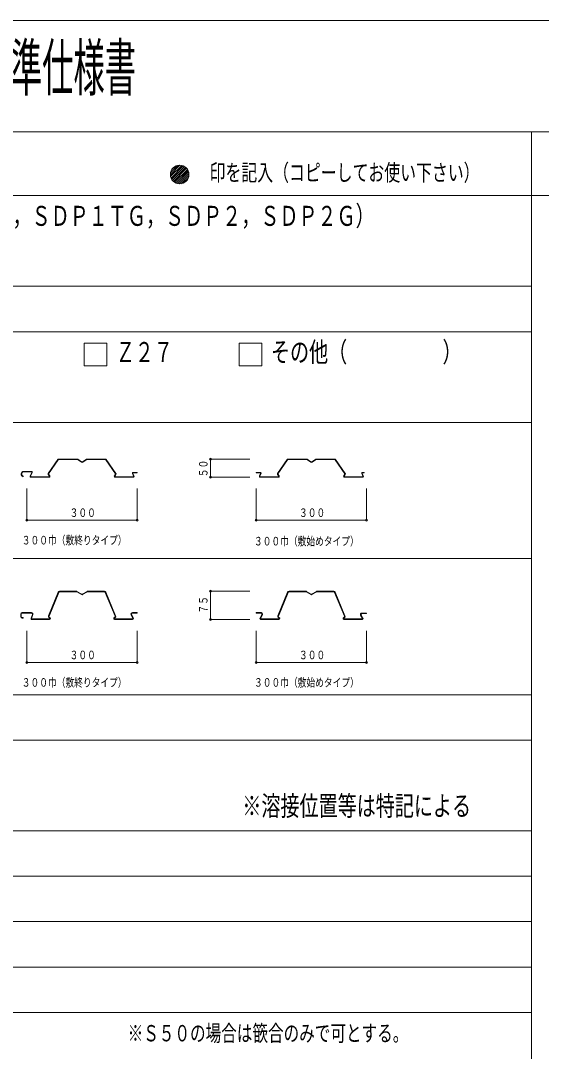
# Model space of a CAD drawing. Units: millimetres on the paper. Extents: x -292 to 292, y -205 to 205.
# Drawn here: x -145.7 to -52.2, y 19.9 to 205 of the extents above; entities that cross this region are included whole.
import ezdxf
from ezdxf.enums import TextEntityAlignment as Align

# ---------------------------------------------------------------- set-up
doc = ezdxf.new("R2010")
doc.units = ezdxf.units.MM
doc.layers.add('0-2_M1-0', color=7, linetype='Continuous', lineweight=18)
doc.layers.add('0-6_M2-2-0', color=7, linetype='Continuous', lineweight=18)
doc.styles.add('ＭＳ ゴシック', font='')
doc.styles.get('ＭＳ ゴシック').set_extended_font_data('MS Gothic')

msp = doc.modelspace()

# ---------------------------------------------------------------- linework, layer by layer
at = {"layer": '0-2_M1-0'}
for p, q in [((-139.035, 126.195), (-140.77, 123.681)), ((-140.705, 123.636), (-138.969, 126.15)), ((-135.567, 126.263), (-138.904, 126.263)), ((-138.904, 126.184), (-135.567, 126.184)), ((-134.825, 125.713), (-135.524, 126.171)), ((-134.781, 125.779), (-135.48, 126.237)), ((-133.908, 126.237), (-134.607, 125.779)), ((-133.865, 126.171), (-134.564, 125.713)), ((-133.821, 126.263), (-130.484, 126.263)), ((-133.821, 126.184), (-130.484, 126.184)), ((-130.419, 126.15), (-128.683, 123.636)), ((-128.618, 123.681), (-130.354, 126.195)), ((-104.582, 126.264), (-111.795, 126.264)), ((-111.618, 126.264), (-111.618, 123.014)), ((-97.859, 126.195), (-99.595, 123.681)), ((-99.53, 123.636), (-97.793, 126.15)), ((-94.391, 126.263), (-97.728, 126.263)), ((-97.728, 126.184), (-94.391, 126.184)), ((-93.649, 125.713), (-94.348, 126.171)), ((-93.605, 125.779), (-94.304, 126.237)), ((-92.732, 126.237), (-93.431, 125.779)), ((-92.689, 126.171), (-93.388, 125.713)), ((-92.645, 126.263), (-89.309, 126.263)), ((-89.309, 126.184), (-92.645, 126.184)), ((-87.507, 123.636), (-89.243, 126.15)), ((-87.442, 123.681), (-89.178, 126.195)), ((-145.18, 124.052), (-143.813, 124.052)), ((-145.272, 123.172), (-145.301, 123.098)), ((-143.813, 123.973), (-145.18, 123.973)), ((-144.007, 123.235), (-143.74, 123.862)), ((-143.667, 123.831), (-143.934, 123.204)), ((-143.861, 123.093), (-140.632, 123.093)), ((-143.861, 123.014), (-140.632, 123.014)), ((-140.567, 123.219), (-140.769, 123.498)), ((-140.503, 123.265), (-140.704, 123.544)), ((-128.684, 123.545), (-128.885, 123.265)), ((-128.821, 123.219), (-128.619, 123.499)), ((-125.527, 123.093), (-128.757, 123.093)), ((-128.757, 123.014), (-125.527, 123.014)), ((-125.454, 123.204), (-125.642, 123.645)), ((-125.569, 123.676), (-125.381, 123.235)), ((-125.497, 123.866), (-124.787, 123.866)), ((-124.787, 123.786), (-125.497, 123.786)), ((-124.787, 123.866), (-124.787, 123.786)), ((-104.582, 123.014), (-111.795, 123.014)), ((-103.425, 123.866), (-102.716, 123.866)), ((-103.425, 123.866), (-103.425, 123.786)), ((-102.716, 123.786), (-103.425, 123.786)), ((-102.643, 123.676), (-102.831, 123.235)), ((-102.57, 123.645), (-102.758, 123.204)), ((-99.456, 123.093), (-102.685, 123.093)), ((-102.685, 123.014), (-99.456, 123.014)), ((-99.392, 123.219), (-99.593, 123.499)), ((-99.327, 123.265), (-99.529, 123.545)), ((-87.508, 123.545), (-87.709, 123.265)), ((-87.645, 123.219), (-87.444, 123.499)), ((-84.351, 123.093), (-87.581, 123.093)), ((-87.581, 123.014), (-84.351, 123.014)), ((-84.278, 123.204), (-84.466, 123.645)), ((-84.393, 123.676), (-84.205, 123.235)), ((-84.321, 123.866), (-84.064, 123.866)), ((-84.064, 123.786), (-84.321, 123.786)), ((-84.064, 123.786), (-84.064, 123.866)), ((-144.613, 120.95), (-144.613, 115.179)), ((-124.798, 120.95), (-124.798, 115.303)), ((-103.425, 120.95), (-103.425, 115.179)), ((-83.611, 120.95), (-83.611, 115.303)), ((-144.613, 115.303), (-124.798, 115.303)), ((-103.425, 115.303), (-83.611, 115.303)), ((-138.972, 102.363), (-140.735, 98.096)), ((-138.874, 102.322), (-140.638, 98.055)), ((-138.727, 102.526), (-135.736, 102.526)), ((-138.727, 102.42), (-135.736, 102.42)), ((-135.661, 102.401), (-134.78, 101.932)), ((-135.611, 102.495), (-134.73, 102.025)), ((-134.681, 102.025), (-133.799, 102.495)), ((-134.631, 101.932), (-133.75, 102.401)), ((-133.675, 102.526), (-130.683, 102.526)), ((-133.675, 102.42), (-130.683, 102.42)), ((-130.537, 102.322), (-128.773, 98.055)), ((-130.439, 102.363), (-128.675, 98.096)), ((-104.581, 102.526), (-111.74, 102.526)), ((-111.617, 102.526), (-111.617, 97.467)), ((-97.784, 102.363), (-99.548, 98.096)), ((-97.686, 102.322), (-99.45, 98.055)), ((-97.54, 102.526), (-94.548, 102.526)), ((-97.54, 102.42), (-94.548, 102.42)), ((-94.474, 102.401), (-93.593, 101.932)), ((-94.424, 102.495), (-93.543, 102.025)), ((-93.493, 102.025), (-92.612, 102.495)), ((-93.443, 101.932), (-92.562, 102.401)), ((-92.488, 102.526), (-89.496, 102.526)), ((-92.488, 102.42), (-89.496, 102.42)), ((-89.35, 102.322), (-87.586, 98.055)), ((-89.252, 102.363), (-87.488, 98.096)), ((-145.712, 98.431), (-145.712, 97.975)), ((-145.607, 98.431), (-145.607, 97.975)), ((-145.448, 98.695), (-143.777, 98.695)), ((-145.448, 98.589), (-143.777, 98.589)), ((-143.626, 98.382), (-143.855, 97.674)), ((-143.526, 98.349), (-143.755, 97.641)), ((-125.9, 98.313), (-125.57, 97.649)), ((-125.805, 98.36), (-125.475, 97.696)), ((-125.663, 98.695), (-124.798, 98.695)), ((-125.663, 98.589), (-124.798, 98.589)), ((-124.798, 98.589), (-124.798, 98.695)), ((-103.425, 98.695), (-102.56, 98.695)), ((-103.425, 98.589), (-103.425, 98.695)), ((-103.425, 98.589), (-102.56, 98.589)), ((-102.418, 98.36), (-102.748, 97.696)), ((-102.323, 98.313), (-102.654, 97.649)), ((-84.676, 98.222), (-84.354, 97.651)), ((-84.584, 98.274), (-84.262, 97.703)), ((-84.446, 98.51), (-83.652, 98.51)), ((-145.448, 97.817), (-145.296, 97.817)), ((-143.705, 97.572), (-140.544, 97.572)), ((-143.705, 97.467), (-140.544, 97.467)), ((-140.661, 97.793), (-140.51, 97.665)), ((-140.593, 97.874), (-140.442, 97.746)), ((-128.818, 97.874), (-128.969, 97.746)), ((-128.75, 97.793), (-128.901, 97.665)), ((-128.867, 97.572), (-125.617, 97.572)), ((-128.867, 97.467), (-125.617, 97.467)), ((-104.581, 97.467), (-111.74, 97.467)), ((-102.606, 97.572), (-99.357, 97.572)), ((-102.606, 97.467), (-99.357, 97.467)), ((-99.474, 97.793), (-99.323, 97.665)), ((-99.406, 97.874), (-99.255, 97.746)), ((-87.63, 97.874), (-87.781, 97.746)), ((-87.562, 97.793), (-87.713, 97.665)), ((-87.679, 97.572), (-84.4, 97.572)), ((-87.679, 97.467), (-84.4, 97.467)), ((-144.613, 95.403), (-144.613, 89.632)), ((-124.798, 95.403), (-124.798, 89.756)), ((-103.425, 95.403), (-103.425, 89.756)), ((-83.611, 95.403), (-83.611, 89.632)), ((-144.613, 89.756), (-124.798, 89.756)), ((-103.425, 89.756), (-83.611, 89.756))]:
    msp.add_line(p, q, dxfattribs=at)
for points in [[(-84.446, 98.616), (-83.652, 98.616), (-83.652, 98.51)], [(-145.448, 97.711), (-145.296, 97.711), (-145.296, 97.817)]]:
    msp.add_lwpolyline(points, dxfattribs=at)
for centre in [(-111.618, 126.264), (-111.618, 123.014), (-144.613, 115.303), (-124.798, 115.303), (-124.798, 115.303), (-103.425, 115.303), (-83.611, 115.303), (-83.611, 115.303), (-111.617, 102.526), (-111.617, 97.467), (-144.613, 89.756), (-124.798, 89.756), (-124.798, 89.756), (-103.425, 89.756), (-103.425, 89.756), (-83.611, 89.756)]:
    msp.add_circle(centre, 0.177, dxfattribs=at)
for centre, radius, start, end in [((-138.904, 126.105), 0.159, 90, 145.38057), ((-138.904, 126.105), 0.0793, 90, 145.38057), ((-135.567, 126.105), 0.159, 56.73512, 90), ((-135.567, 126.105), 0.0793, 56.73512, 90), ((-133.821, 126.105), 0.159, 90, 123.26488), ((-133.821, 126.105), 0.0793, 90, 123.26488), ((-130.484, 126.105), 0.159, 34.63691, 90), ((-130.484, 126.105), 0.0793, 34.63691, 90), ((-97.728, 126.105), 0.159, 90, 145.36309), ((-97.728, 126.105), 0.0793, 90, 145.36309), ((-94.391, 126.105), 0.159, 56.73512, 90), ((-94.391, 126.105), 0.0793, 56.73512, 90), ((-92.645, 126.105), 0.159, 90, 123.26488), ((-92.645, 126.105), 0.0793, 90, 123.26488), ((-89.309, 126.105), 0.159, 34.63691, 90), ((-89.309, 126.105), 0.0793, 34.63691, 90), ((-145.18, 123.629), 0.423, 90, 138.92933), ((-143.813, 123.894), 0.159, 336.92484, 90), ((-134.694, 125.911), 0.238, 236.73512, 303.26488), ((-134.694, 125.911), 0.159, 236.73512, 303.26488), ((-93.518, 125.911), 0.238, 236.73512, 303.26488), ((-93.518, 125.911), 0.159, 236.73512, 303.26488), ((-145.116, 123.572), 0.509, 138.92933, 248.68324), ((-145.116, 123.572), 0.43, 138.92933, 248.68324), ((-145.18, 123.629), 0.344, 90, 138.92933), ((-143.861, 123.172), 0.159, 156.92484, 270), ((-143.861, 123.172), 0.0793, 156.92484, 270), ((-143.813, 123.894), 0.0793, 336.92484, 90), ((-140.64, 123.591), 0.159, 145.38057, 215.76135), ((-140.64, 123.591), 0.0793, 145.38057, 215.76135), ((-140.632, 123.172), 0.159, 270, 35.76135), ((-140.632, 123.172), 0.0793, 270, 35.76135), ((-128.757, 123.172), 0.159, 144.23865, 270), ((-128.757, 123.172), 0.0793, 144.23865, 270), ((-128.748, 123.591), 0.0793, 324.23865, 34.63691), ((-128.748, 123.591), 0.159, 324.23865, 34.63691), ((-125.497, 123.707), 0.159, 90, 203.07516), ((-125.497, 123.707), 0.0793, 90, 203.07516), ((-125.527, 123.172), 0.159, 270, 23.07516), ((-125.527, 123.172), 0.0793, 270, 23.07516), ((-102.685, 123.172), 0.159, 156.92484, 270), ((-102.685, 123.172), 0.0793, 156.92484, 270), ((-102.716, 123.707), 0.159, 336.92484, 90), ((-102.716, 123.707), 0.0793, 336.92484, 90), ((-99.465, 123.591), 0.159, 145.36309, 215.76135), ((-99.465, 123.591), 0.0793, 145.36309, 215.76135), ((-99.456, 123.172), 0.159, 270, 35.76135), ((-99.456, 123.172), 0.0793, 270, 35.76135), ((-87.581, 123.172), 0.159, 144.23865, 270), ((-87.581, 123.172), 0.0793, 144.23865, 270), ((-87.572, 123.591), 0.0793, 324.23865, 34.63691), ((-87.572, 123.591), 0.159, 324.23865, 34.63691), ((-84.321, 123.707), 0.159, 90, 203.07516), ((-84.321, 123.707), 0.0793, 90, 203.07516), ((-84.351, 123.172), 0.159, 270, 23.07516), ((-84.351, 123.172), 0.0793, 270, 23.07516), ((-138.727, 102.262), 0.264, 90, 157.5404), ((-138.727, 102.262), 0.159, 90, 157.5404), ((-135.736, 102.262), 0.264, 61.92751, 90), ((-135.736, 102.262), 0.159, 61.92751, 90), ((-134.705, 102.071), 0.159, 241.92751, 298.07249), ((-134.705, 102.071), 0.0528, 241.92751, 298.07249), ((-133.675, 102.262), 0.264, 90, 118.07249), ((-133.675, 102.262), 0.159, 90, 118.07249), ((-130.683, 102.262), 0.264, 22.4596, 90), ((-130.683, 102.262), 0.159, 22.4596, 90), ((-97.54, 102.262), 0.264, 90, 157.5404), ((-97.54, 102.262), 0.159, 90, 157.5404), ((-94.548, 102.262), 0.264, 61.92751, 90), ((-94.548, 102.262), 0.159, 61.92751, 90), ((-93.518, 102.071), 0.159, 241.92751, 298.07249), ((-93.518, 102.071), 0.0528, 241.92751, 298.07249), ((-92.488, 102.262), 0.264, 90, 118.07249), ((-92.488, 102.262), 0.159, 90, 118.07249), ((-89.496, 102.262), 0.264, 22.4596, 90), ((-89.496, 102.262), 0.159, 22.4596, 90), ((-145.448, 98.431), 0.264, 90, 180), ((-145.448, 98.431), 0.159, 90, 180), ((-143.777, 98.431), 0.264, 342.07208, 90), ((-143.777, 98.431), 0.159, 342.07208, 90), ((-125.663, 98.431), 0.264, 90, 206.41249), ((-125.663, 98.431), 0.159, 90, 206.41249), ((-102.56, 98.431), 0.264, 0, 90), ((-102.56, 98.431), 0.159, 0, 90), ((-102.56, 98.431), 0.159, 333.58751, 0), ((-102.56, 98.431), 0.264, 333.58751, 0), ((-84.446, 98.352), 0.264, 90, 209.4572), ((-84.446, 98.352), 0.159, 90, 209.4572), ((-145.448, 97.975), 0.264, 180, 270), ((-145.448, 97.975), 0.159, 180, 270), ((-143.705, 97.625), 0.159, 162.07208, 270), ((-143.705, 97.625), 0.0528, 162.07208, 270), ((-140.491, 97.995), 0.264, 157.5404, 229.92184), ((-140.491, 97.995), 0.159, 157.5404, 229.92184), ((-140.544, 97.625), 0.159, 270, 0), ((-140.544, 97.625), 0.0528, 270, 0), ((-140.544, 97.625), 0.0528, 0, 49.92184), ((-140.544, 97.625), 0.159, 0, 49.92184), ((-128.867, 97.625), 0.159, 130.07816, 180), ((-128.867, 97.625), 0.159, 180, 270), ((-128.867, 97.625), 0.0528, 130.07816, 180), ((-128.867, 97.625), 0.0528, 180, 270), ((-128.92, 97.995), 0.159, 310.07816, 22.4596), ((-128.92, 97.995), 0.264, 310.07816, 22.4596), ((-125.617, 97.625), 0.159, 270, 0), ((-125.617, 97.625), 0.0528, 270, 0), ((-125.617, 97.625), 0.0528, 0, 26.41249), ((-125.617, 97.625), 0.159, 0, 26.41249), ((-102.606, 97.625), 0.159, 153.58751, 270), ((-102.606, 97.625), 0.0528, 153.58751, 270), ((-99.304, 97.995), 0.264, 157.5404, 229.92184), ((-99.304, 97.995), 0.159, 157.5404, 229.92184), ((-99.357, 97.625), 0.159, 270, 0), ((-99.357, 97.625), 0.0528, 270, 0), ((-99.357, 97.625), 0.0528, 0, 49.92184), ((-99.357, 97.625), 0.159, 0, 49.92184), ((-87.679, 97.625), 0.159, 130.07816, 180), ((-87.679, 97.625), 0.159, 180, 270), ((-87.679, 97.625), 0.0528, 130.07816, 180), ((-87.679, 97.625), 0.0528, 180, 270), ((-87.732, 97.995), 0.159, 310.07816, 22.4596), ((-87.732, 97.995), 0.264, 310.07816, 22.4596), ((-84.4, 97.625), 0.159, 270, 29.4572), ((-84.4, 97.625), 0.0528, 270, 29.4572)]:
    msp.add_arc(centre, radius, start, end, dxfattribs=at)
at = {"layer": '0-6_M2-2-0'}
for p, q in [((-292, 205), (292, 205)), ((-292, 185), (292, 185)), ((-292, 185), (-54.026, 185)), ((-54.026, 185), (-54.026, -185)), ((-117.116, 179.029), (-118.842, 177.304)), ((-117.492, 178.999), (-118.812, 177.68)), ((-116.809, 178.99), (-118.803, 176.997)), ((-116.545, 178.908), (-118.721, 176.733)), ((-116.315, 178.793), (-118.606, 176.502)), ((-118.066, 178.771), (-118.583, 178.254)), ((-116.112, 178.651), (-118.463, 176.3)), ((-115.935, 178.482), (-118.294, 176.122)), ((-115.783, 178.288), (-118.1, 175.971)), ((-115.658, 178.067), (-117.879, 175.846)), ((-115.565, 177.815), (-117.627, 175.752)), ((-115.51, 177.524), (-117.336, 175.697)), ((-115.512, 177.176), (-116.988, 175.699)), ((-115.634, 176.708), (-116.52, 175.822)), ((-292, 173.59), (292, 173.59)), ((-54.026, 173.59), (-54.026, -46.41)), ((-54.026, 173.59), (111.974, 173.59)), ((-244.016, 157.291), (-54.026, 157.291)), ((-244.016, 149.141), (-54.026, 149.141)), ((-283.85, 132.841), (-54.026, 132.841)), ((-283.85, 108.392), (-54.026, 108.392)), ((-292, 83.943), (-54.026, 83.943)), ((-283.85, 75.793), (-54.026, 75.793)), ((-283.85, 59.493), (-54.026, 59.493)), ((-283.85, 51.344), (-54.026, 51.344)), ((-283.85, 43.194), (-54.026, 43.194)), ((-283.85, 35.044), (-54.026, 35.044)), ((-283.85, 26.894), (-54.026, 26.894))]:
    msp.add_line(p, q, dxfattribs=at)
for points in [[(-134.352, 143.029), (-130.277, 143.029), (-130.277, 147.104), (-134.352, 147.104)], [(-106.49, 143.029), (-102.415, 143.029), (-102.415, 147.104), (-106.49, 147.104)]]:
    msp.add_lwpolyline(points, close=True, dxfattribs=at)
msp.add_circle((-117.172, 177.36), 1.671, dxfattribs=at)
at = {"layer": '0-6_M2-2-0', "color": 3}
for radius in [0.0254, 0.0136, 0.0031]:
    msp.add_circle((-117.172, 177.36), radius, dxfattribs=at)

# ---------------------------------------------------------------- texts
at = {"layer": '0-2_M1-0', "style": 'ＭＳ ゴシック', "width": 0.75}
for s, p in [('５０', (-111.714, 123.014)), ('７５', (-111.713, 98.526))]:
    msp.add_text(s, height=1.494, rotation=90, dxfattribs=at).set_placement(p, align=Align.BOTTOM_LEFT)
for s, p in [('３００', (-136.933, 115.421)), ('３００', (-95.746, 115.421)), ('３００巾（敷終りタイプ）', (-145.527, 110.485)), ('３００巾（敷始めタイプ）', (-103.836, 110.308)), ('３００', (-136.933, 89.873)), ('３００', (-95.746, 89.873)), ('３００巾（敷終りタイプ）', (-145.527, 84.937)), ('３００巾（敷始めタイプ）', (-103.824, 84.937))]:
    msp.add_text(s, height=1.494, dxfattribs=at).set_placement(p, align=Align.BOTTOM_LEFT)
at = {"layer": '0-6_M2-2-0', "style": 'ＭＳ ゴシック'}
for s, height, width, p in [('屋根設計・施工標準仕様書', 8.248, 0.5, (-192.501, 189.972)), ('印を記入（コピーしてお使い下さい）', 2.987, 0.7, (-111.807, 175.322)), ('Ｓ５０（ＪＩＳ\u3000Ｇ３３５２\u3000ＳＤＰ１Ｔ，ＳＤＰ１ＴＧ，ＳＤＰ２，ＳＤＰ２Ｇ）', 3.585, 0.7, (-212.232, 167.07)), ('Ｚ２７', 3.585, 0.7, (-128.647, 142.621)), ('その他（\u3000\u3000\u3000\u3000\u3000）', 3.585, 0.7, (-100.785, 142.621)), ('※溶接位置等は特記による', 3.585, 0.7, (-105.923, 61.123)), ('※Ｓ５０の場合は篏合のみで可とする。', 2.933, 0.7, (-126.517, 20.819))]:
    msp.add_text(s, height=height, dxfattribs=dict(at, width=width)).set_placement(p, align=Align.BOTTOM_LEFT)

doc.saveas('drawing.dxf')
